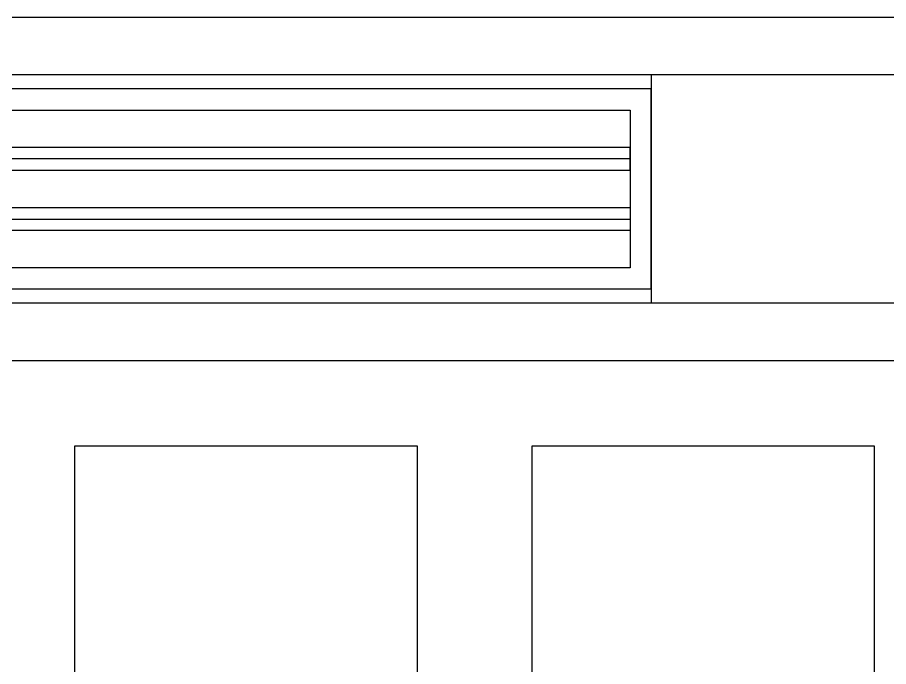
# Model space of a CAD drawing. Header units: millimetres. Extents: x -920231 to -841213, y -17301 to 22361.
# Drawn here: x -857664 to -856902, y -2808 to -2240 of the extents above; entities that cross this region are included whole.
import ezdxf
from ezdxf.enums import TextEntityAlignment as Align
from ezdxf.xclip import XClip

# ---------------------------------------------------------------- set-up
doc = ezdxf.new("R2010")
doc.units = ezdxf.units.MM
doc.header["$XCLIPFRAME"] = 0
for name, color, linetype in [('000 - WIPEOUT', 250, 'Continuous'), ('001 - ASCESSORIES', 251, 'Continuous'), ('A04_TUBE SERIES', 2, 'Continuous'), ('A11_ALU.SOLID SHEET', 2, 'Continuous')]:
    doc.layers.add(name, color=color, linetype=linetype)
doc.layers.add('008 - LIGHTING', color=1, linetype='Continuous', lineweight=9)

# ---------------------------------------------------------------- blocks, each defined once
blk = doc.blocks.new('*U1368')
at = {"layer": 'Defpoints', "color": 250, "flags": 1}
blk.add_attdef('EXTR.OVL-LENGTH_', (-33.1, -9.01), '', height=5, dxfattribs=at)
blk.add_wipeout([(-25, 0), (25, 0), (25, 24947.74), (-25, 24997.74)]).dxf.layer = '000 - WIPEOUT'
at = {"layer": 'A04_TUBE SERIES', "color": 0}
blk.add_lwpolyline([(-25, 0), (25, 0), (25, 24947.74), (-25, 24997.74)], close=True, dxfattribs=at)
blk = doc.blocks.new('*U1369')
at = {"layer": 'Defpoints', "color": 250, "flags": 1}
blk.add_attdef('EXTR.OVL-LENGTH_', (-33.1, -9.01), '', height=5, dxfattribs=at)
blk.add_wipeout([(-25, 0), (25, 0), (25, 25197.74), (-25, 25247.74)]).dxf.layer = '000 - WIPEOUT'
at = {"layer": 'A04_TUBE SERIES', "color": 0}
blk.add_lwpolyline([(-25, 0), (25, 0), (25, 25197.74), (-25, 25247.74)], close=True, dxfattribs=at)
blk = doc.blocks.new('*U1348')
at = {"layer": '001 - ASCESSORIES', "color": 0, "linetype": 'ByBlock'}
blk.add_lwpolyline([(800, 87.5), (-800, 87.5), (-800, -87.5), (800, -87.5)], close=True, dxfattribs=at)
at = {"layer": '001 - ASCESSORIES', "linetype": 'ByBlock'}
for points in [[(-781.5, 69), (781.5, 69), (781.5, -69), (-781.5, -69)], [(781.5, 36.33), (-781.5, 36.33), (-781.5, 16.33), (781.5, 16.33)], [(-781.5, -16.33), (781.5, -16.33), (781.5, -36.33), (-781.5, -36.33)]]:
    blk.add_lwpolyline(points, close=True, dxfattribs=at)
for points in [[(781.5, 26.33), (-781.5, 26.33)], [(-781.5, -26.33), (781.5, -26.33)]]:
    blk.add_lwpolyline(points, dxfattribs=at)
blk = doc.blocks.new('*U1408')
blk.add_point((0, 0))
at = {"layer": 'Defpoints', "color": 250}
blk.add_text('AL.SHEET-HAT-TYPE-C', height=7, rotation=270, dxfattribs=at).set_placement((15, 0), align=Align.BOTTOM_CENTER)
blk.add_wipeout([(0, -100), (350, -100), (350, 100), (0, 100)]).dxf.layer = '000 - WIPEOUT'
at = {"layer": 'A11_ALU.SOLID SHEET', "color": 0}
blk.add_lwpolyline([(0, -100), (350, -100), (350, 100), (0, 100)], close=True, dxfattribs=at)
blk = doc.blocks.new('*U1487')
at = {"color": 3}
for points in [[(-200, -2250), (200, -2250), (200, -2550), (-200, -2550)], [(-200, -2650), (200, -2650), (200, -2950), (-200, -2950)]]:
    blk.add_wipeout(points, dxfattribs=at).dxf.layer = '000 - WIPEOUT'
at = {"layer": 'A11_ALU.SOLID SHEET', "color": 0, "linetype": 'ByBlock'}
for points in [[(-200, -2550), (200, -2550), (200, -2250), (-200, -2250)], [(-200, -2950), (200, -2950), (200, -2650), (-200, -2650)]]:
    blk.add_lwpolyline(points, close=True, dxfattribs=at)
blk = doc.blocks.new('*U1512')
at = {"layer": 'A11_ALU.SOLID SHEET', "color": 1}
blk.add_blockref('*U1408', (-112427.5, -5969.5), dxfattribs=at)
at = {"layer": 'A11_ALU.SOLID SHEET', "linetype": 'ByBlock', "rotation": 90}
blk.add_blockref('*U1487', (-115182, -6394.5), dxfattribs=at)
at = {"layer": '008 - LIGHTING'}
blk.add_blockref('*U1348', (-113227.5, -5969.5), dxfattribs=at)
at = {"layer": 'A04_TUBE SERIES', "linetype": 'ByBlock'}
for name, p, rotation in [('*U1368', (-106232, -5844.5), 90.00000000000001), ('*U1369', (-106232, -6094.5), 90)]:
    blk.add_blockref(name, p, dxfattribs=dict(at, rotation=rotation))

msp = doc.modelspace()

# ---------------------------------------------------------------- block references
ref = msp.add_blockref('*U1512', (-744682.37, 3579.02))
XClip(ref).set_block_clipping_path([(-170955.001718735, -20880.0077451951), (-101425.4223389953, 14393.0014498747)])

doc.saveas('drawing.dxf')
